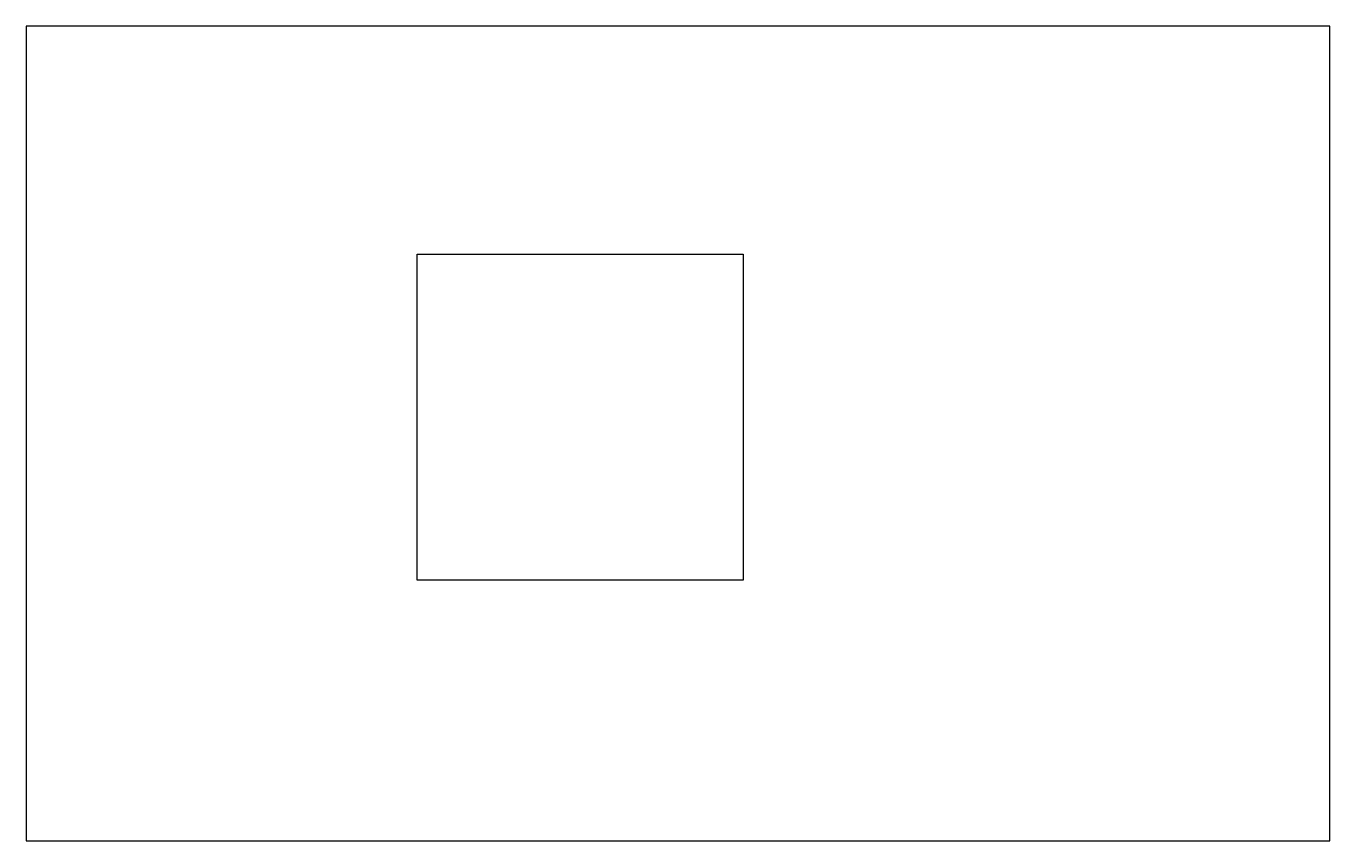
# Model space of a CAD drawing. Extents: x 0 to 40, y 0 to 25.
import ezdxf

# ---------------------------------------------------------------- set-up
doc = ezdxf.new("R2010")
doc.units = 0
doc.layers.get('0').update_dxf_attribs({"linetype": 'CONTINUOUS'})

msp = doc.modelspace()

# ---------------------------------------------------------------- linework, layer by layer
for p, q in [((40, 25), (0, 25)), ((0, 25), (0, 0)), ((40, 0), (40, 25)), ((12, 8), (12, 18)), ((12, 18), (22, 18)), ((22, 18), (22, 8)), ((22, 8), (12, 8)), ((0, 0), (40, 0))]:
    msp.add_line(p, q)

doc.saveas('drawing.dxf')
